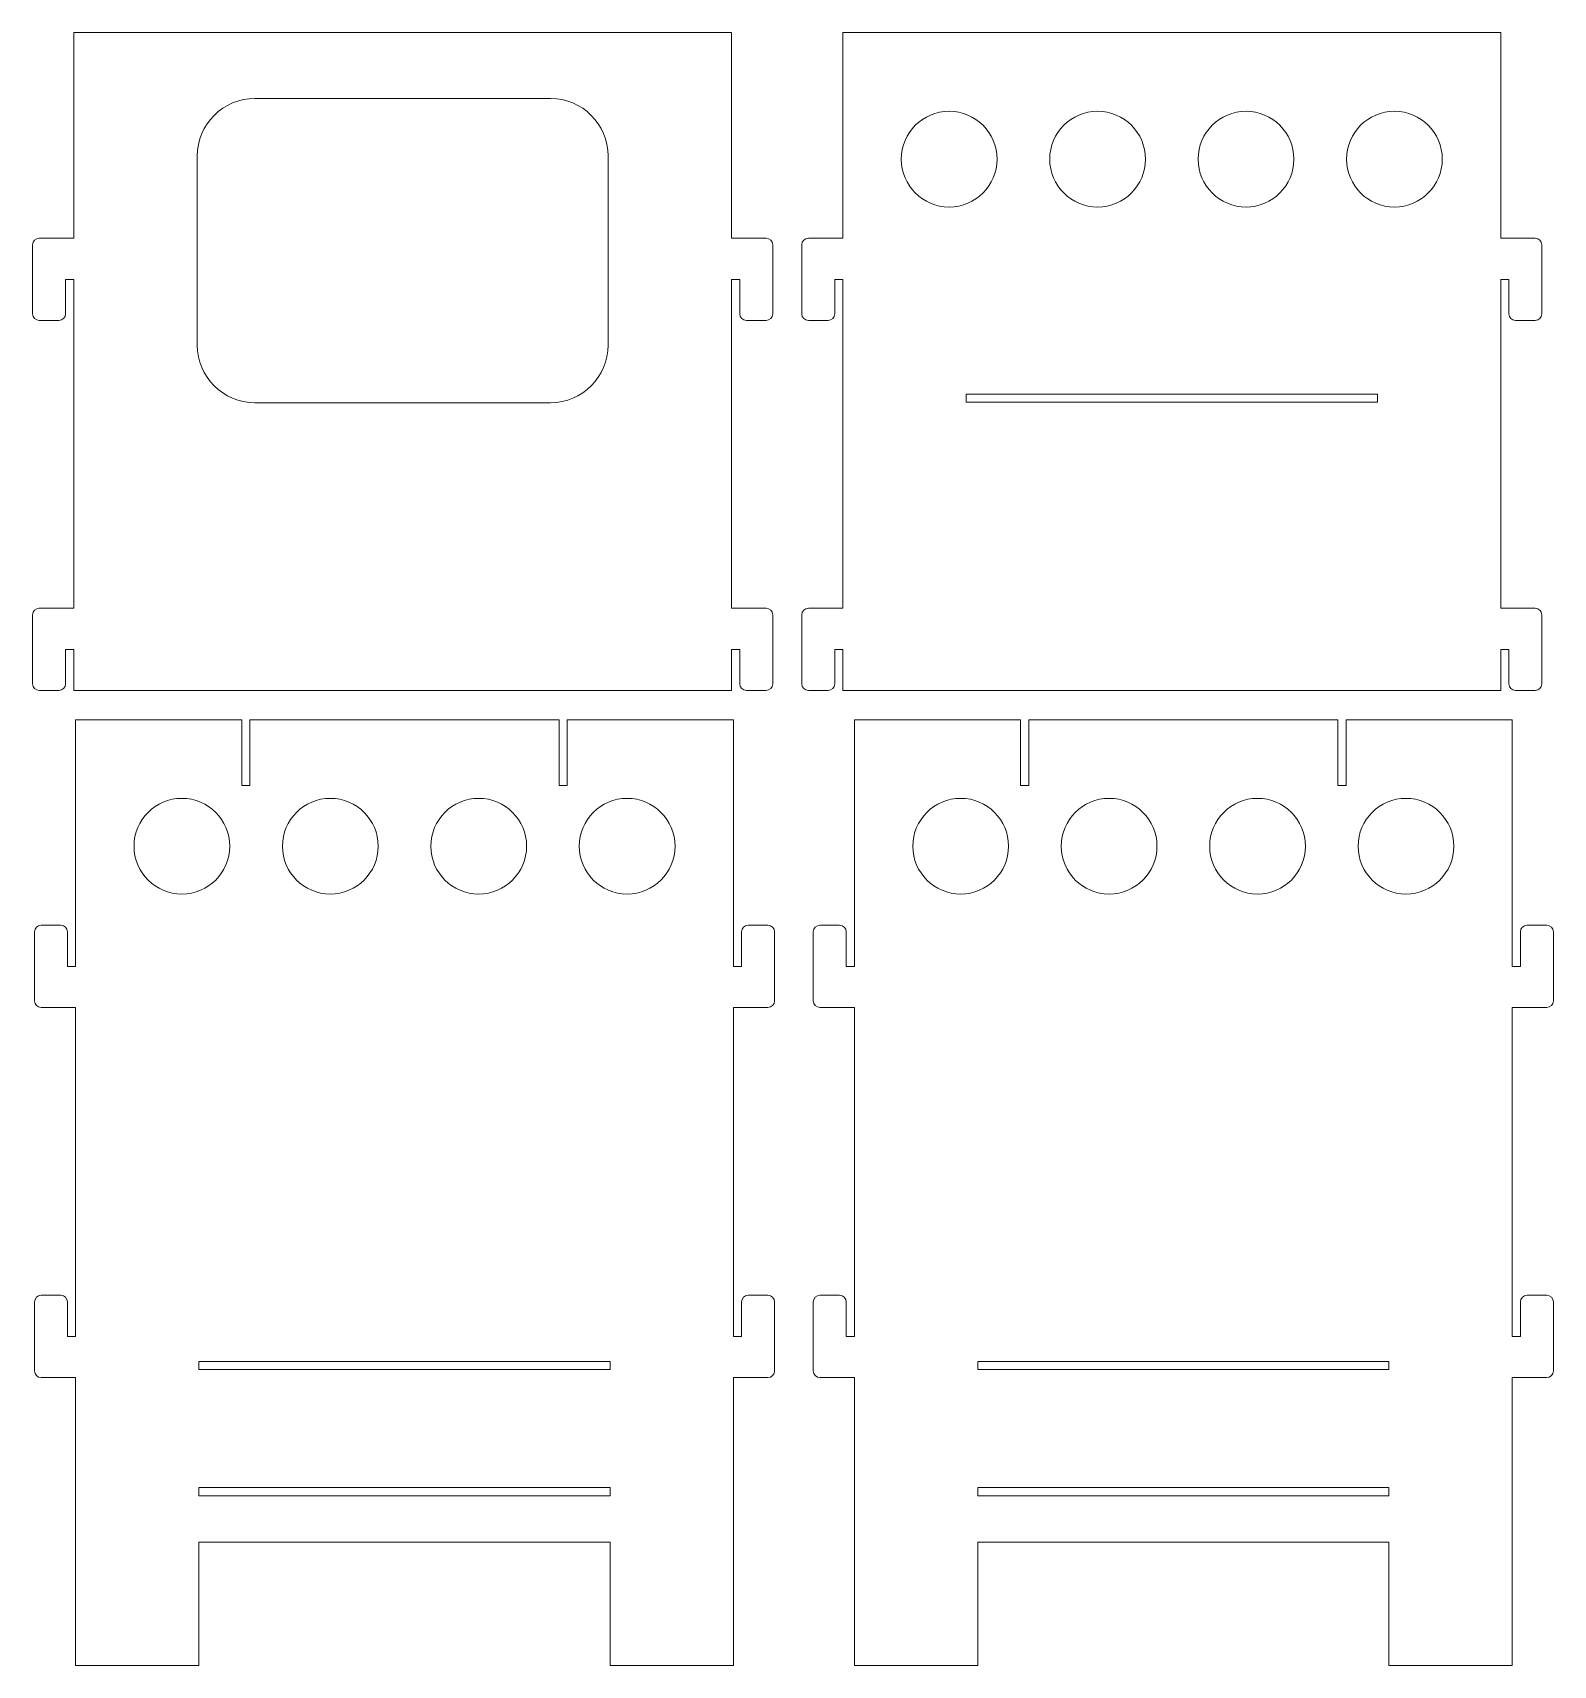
# Model space of a CAD drawing. Header units: millimetres. Extents: x -141 to 146, y -99 to 99.
# Drawn here: x -39.3 to 145.6, y -99.5 to 99.1 of the extents above; entities that cross this region are included whole.
import ezdxf

# ---------------------------------------------------------------- set-up
doc = ezdxf.new("R2010")
doc.units = ezdxf.units.MM
doc.header["$MEASUREMENT"] = 0
doc.layers.add('layer 1', color=7, linetype='Continuous')

msp = doc.modelspace()

# ---------------------------------------------------------------- linework, layer by layer
at = {"layer": 'layer 1', "color": 250, "lineweight": 9}
for points, knots in [([(-34.3466, 99.0966), (-34.3466, 99.0966), (-34.3466, 74.0966), (-34.3466, 74.0966), (-34.3466, 74.0966), (-34.3466, 74.0966), (-36.1466, 74.0966), (-36.1466, 74.0966), (-36.1466, 74.0966), (-36.1466, 74.0966), (-38.3466, 74.0966), (-38.3466, 74.0966), (-38.3466, 74.0966), (-38.3466, 74.0966), (-38.5466, 74.0966), (-38.5466, 74.0966), (-38.5466, 74.0966), (-38.9867, 74.0966), (-39.3466, 73.7366), (-39.3466, 73.2966), (-39.3466, 73.2966), (-39.3466, 73.2966), (-39.3466, 73.0966), (-39.3466, 73.0966), (-39.3466, 73.0966), (-39.3466, 73.0966), (-39.3466, 70.0966), (-39.3466, 70.0966), (-39.3466, 70.0966), (-39.3466, 70.0966), (-39.3466, 64.8966), (-39.3466, 64.8966), (-39.3466, 64.8966), (-39.3466, 64.4566), (-38.9867, 64.0966), (-38.5466, 64.0966), (-38.5466, 64.0966), (-38.5466, 64.0966), (-36.1466, 64.0966), (-36.1466, 64.0966), (-36.1466, 64.0966), (-35.7066, 64.0966), (-35.3466, 64.4566), (-35.3466, 64.8966), (-35.3466, 64.8966), (-35.3466, 64.8966), (-35.3466, 69.0966), (-35.3466, 69.0966), (-35.3466, 69.0966), (-35.3466, 69.0966), (-34.3466, 69.0966), (-34.3466, 69.0966), (-34.3466, 69.0966), (-34.3466, 69.0966), (-34.3466, 29.0966), (-34.3466, 29.0966), (-34.3466, 29.0966), (-34.3466, 29.0966), (-36.1466, 29.0966), (-36.1466, 29.0966), (-36.1466, 29.0966), (-36.1466, 29.0966), (-38.3466, 29.0966), (-38.3466, 29.0966), (-38.3466, 29.0966), (-38.3466, 29.0966), (-38.5466, 29.0966), (-38.5466, 29.0966), (-38.5466, 29.0966), (-38.9867, 29.0966), (-39.3466, 28.7366), (-39.3466, 28.2966), (-39.3466, 28.2966), (-39.3466, 28.2966), (-39.3466, 28.0966), (-39.3466, 28.0966), (-39.3466, 28.0966), (-39.3466, 28.0966), (-39.3466, 25.0966), (-39.3466, 25.0966), (-39.3466, 25.0966), (-39.3466, 25.0966), (-39.3466, 19.8966), (-39.3466, 19.8966), (-39.3466, 19.8966), (-39.3466, 19.4566), (-38.9867, 19.0966), (-38.5466, 19.0966), (-38.5466, 19.0966), (-38.5466, 19.0966), (-36.1466, 19.0966), (-36.1466, 19.0966), (-36.1466, 19.0966), (-35.7066, 19.0966), (-35.3466, 19.4566), (-35.3466, 19.8966), (-35.3466, 19.8966), (-35.3466, 19.8966), (-35.3466, 24.0966), (-35.3466, 24.0966), (-35.3466, 24.0966), (-35.3466, 24.0966), (-34.3466, 24.0966), (-34.3466, 24.0966), (-34.3466, 24.0966), (-34.3466, 24.0966), (-34.3466, 19.0966), (-34.3466, 19.0966), (-34.3466, 19.0966), (-34.3466, 19.0966), (45.6534, 19.0966), (45.6534, 19.0966), (45.6534, 19.0966), (45.6534, 19.0966), (45.6534, 24.0966), (45.6534, 24.0966), (45.6534, 24.0966), (45.6534, 24.0966), (46.6534, 24.0966), (46.6534, 24.0966), (46.6534, 24.0966), (46.6534, 24.0966), (46.6534, 19.8966), (46.6534, 19.8966), (46.6534, 19.8966), (46.6534, 19.4566), (47.0134, 19.0966), (47.4534, 19.0966), (47.4534, 19.0966), (47.4534, 19.0966), (49.8534, 19.0966), (49.8534, 19.0966), (49.8534, 19.0966), (50.2935, 19.0966), (50.6534, 19.4566), (50.6534, 19.8966), (50.6534, 19.8966), (50.6534, 19.8966), (50.6534, 25.0966), (50.6534, 25.0966), (50.6534, 25.0966), (50.6534, 25.0966), (50.6534, 28.0966), (50.6534, 28.0966), (50.6534, 28.0966), (50.6534, 28.0966), (50.6534, 28.2966), (50.6534, 28.2966), (50.6534, 28.2966), (50.6534, 28.7366), (50.2935, 29.0966), (49.8534, 29.0966), (49.8534, 29.0966), (49.8534, 29.0966), (49.6534, 29.0966), (49.6534, 29.0966), (49.6534, 29.0966), (49.6534, 29.0966), (47.4534, 29.0966), (47.4534, 29.0966), (47.4534, 29.0966), (47.4534, 29.0966), (45.6534, 29.0966), (45.6534, 29.0966), (45.6534, 29.0966), (45.6534, 29.0966), (45.6534, 69.0966), (45.6534, 69.0966), (45.6534, 69.0966), (45.6534, 69.0966), (46.6534, 69.0966), (46.6534, 69.0966), (46.6534, 69.0966), (46.6534, 69.0966), (46.6534, 64.8966), (46.6534, 64.8966), (46.6534, 64.8966), (46.6534, 64.4566), (47.0134, 64.0966), (47.4534, 64.0966), (47.4534, 64.0966), (47.4534, 64.0966), (49.8534, 64.0966), (49.8534, 64.0966), (49.8534, 64.0966), (50.2935, 64.0966), (50.6534, 64.4566), (50.6534, 64.8966), (50.6534, 64.8966), (50.6534, 64.8966), (50.6534, 70.0966), (50.6534, 70.0966), (50.6534, 70.0966), (50.6534, 70.0966), (50.6534, 73.0966), (50.6534, 73.0966), (50.6534, 73.0966), (50.6534, 73.0966), (50.6534, 73.2966), (50.6534, 73.2966), (50.6534, 73.2966), (50.6534, 73.7366), (50.2935, 74.0966), (49.8534, 74.0966), (49.8534, 74.0966), (49.8534, 74.0966), (49.6534, 74.0966), (49.6534, 74.0966), (49.6534, 74.0966), (49.6534, 74.0966), (47.4534, 74.0966), (47.4534, 74.0966), (47.4534, 74.0966), (47.4534, 74.0966), (45.6534, 74.0966), (45.6534, 74.0966), (45.6534, 74.0966), (45.6534, 74.0966), (45.6534, 99.0966), (45.6534, 99.0966), (45.6534, 99.0966), (45.6534, 99.0966), (-34.3466, 99.0966), (-34.3466, 99.0966)], [0, 0, 0, 0, 0.01754386, 0.01754386, 0.01754386, 0.01754386, 0.03508772, 0.03508772, 0.03508772, 0.03508772, 0.05263158, 0.05263158, 0.05263158, 0.05263158, 0.07017544, 0.07017544, 0.07017544, 0.07017544, 0.0877193, 0.0877193, 0.0877193, 0.0877193, 0.10526316, 0.10526316, 0.10526316, 0.10526316, 0.12280702, 0.12280702, 0.12280702, 0.12280702, 0.14035088, 0.14035088, 0.14035088, 0.14035088, 0.15789474, 0.15789474, 0.15789474, 0.15789474, 0.1754386, 0.1754386, 0.1754386, 0.1754386, 0.19298246, 0.19298246, 0.19298246, 0.19298246, 0.21052632, 0.21052632, 0.21052632, 0.21052632, 0.22807018, 0.22807018, 0.22807018, 0.22807018, 0.24561404, 0.24561404, 0.24561404, 0.24561404, 0.26315789, 0.26315789, 0.26315789, 0.26315789, 0.28070175, 0.28070175, 0.28070175, 0.28070175, 0.29824561, 0.29824561, 0.29824561, 0.29824561, 0.31578947, 0.31578947, 0.31578947, 0.31578947, 0.33333333, 0.33333333, 0.33333333, 0.33333333, 0.35087719, 0.35087719, 0.35087719, 0.35087719, 0.36842105, 0.36842105, 0.36842105, 0.36842105, 0.38596491, 0.38596491, 0.38596491, 0.38596491, 0.40350877, 0.40350877, 0.40350877, 0.40350877, 0.42105263, 0.42105263, 0.42105263, 0.42105263, 0.43859649, 0.43859649, 0.43859649, 0.43859649, 0.45614035, 0.45614035, 0.45614035, 0.45614035, 0.47368421, 0.47368421, 0.47368421, 0.47368421, 0.49122807, 0.49122807, 0.49122807, 0.49122807, 0.50877193, 0.50877193, 0.50877193, 0.50877193, 0.52631579, 0.52631579, 0.52631579, 0.52631579, 0.54385965, 0.54385965, 0.54385965, 0.54385965, 0.56140351, 0.56140351, 0.56140351, 0.56140351, 0.57894737, 0.57894737, 0.57894737, 0.57894737, 0.59649123, 0.59649123, 0.59649123, 0.59649123, 0.61403509, 0.61403509, 0.61403509, 0.61403509, 0.63157895, 0.63157895, 0.63157895, 0.63157895, 0.64912281, 0.64912281, 0.64912281, 0.64912281, 0.66666667, 0.66666667, 0.66666667, 0.66666667, 0.68421053, 0.68421053, 0.68421053, 0.68421053, 0.70175439, 0.70175439, 0.70175439, 0.70175439, 0.71929825, 0.71929825, 0.71929825, 0.71929825, 0.73684211, 0.73684211, 0.73684211, 0.73684211, 0.75438596, 0.75438596, 0.75438596, 0.75438596, 0.77192982, 0.77192982, 0.77192982, 0.77192982, 0.78947368, 0.78947368, 0.78947368, 0.78947368, 0.80701754, 0.80701754, 0.80701754, 0.80701754, 0.8245614, 0.8245614, 0.8245614, 0.8245614, 0.84210526, 0.84210526, 0.84210526, 0.84210526, 0.85964912, 0.85964912, 0.85964912, 0.85964912, 0.87719298, 0.87719298, 0.87719298, 0.87719298, 0.89473684, 0.89473684, 0.89473684, 0.89473684, 0.9122807, 0.9122807, 0.9122807, 0.9122807, 0.92982456, 0.92982456, 0.92982456, 0.92982456, 0.94736842, 0.94736842, 0.94736842, 0.94736842, 0.96491228, 0.96491228, 0.96491228, 0.96491228, 1, 1, 1, 1]), ([(139.1923, 24.0966), (139.1923, 24.0966), (140.1923, 24.0966), (140.1923, 24.0966), (140.1923, 24.0966), (140.1923, 24.0966), (140.1923, 19.8966), (140.1923, 19.8966), (140.1923, 19.8966), (140.1923, 19.4566), (140.5523, 19.0966), (140.9923, 19.0966), (140.9923, 19.0966), (140.9923, 19.0966), (143.3923, 19.0966), (143.3923, 19.0966), (143.3923, 19.0966), (143.8324, 19.0966), (144.1923, 19.4566), (144.1923, 19.8966), (144.1923, 19.8966), (144.1923, 19.8966), (144.1923, 25.0966), (144.1923, 25.0966), (144.1923, 25.0966), (144.1923, 25.0966), (144.1923, 28.0966), (144.1923, 28.0966), (144.1923, 28.0966), (144.1923, 28.0966), (144.1923, 28.2966), (144.1923, 28.2966), (144.1923, 28.2966), (144.1923, 28.7366), (143.8324, 29.0966), (143.3923, 29.0966), (143.3923, 29.0966), (143.3923, 29.0966), (143.1923, 29.0966), (143.1923, 29.0966), (143.1923, 29.0966), (143.1923, 29.0966), (140.9923, 29.0966), (140.9923, 29.0966), (140.9923, 29.0966), (140.9923, 29.0966), (139.1923, 29.0966), (139.1923, 29.0966), (139.1923, 29.0966), (139.1923, 29.0966), (139.1923, 69.0966), (139.1923, 69.0966), (139.1923, 69.0966), (139.1923, 69.0966), (140.1923, 69.0966), (140.1923, 69.0966), (140.1923, 69.0966), (140.1923, 69.0966), (140.1923, 64.8966), (140.1923, 64.8966), (140.1923, 64.8966), (140.1923, 64.4566), (140.5523, 64.0966), (140.9923, 64.0966), (140.9923, 64.0966), (140.9923, 64.0966), (143.3923, 64.0966), (143.3923, 64.0966), (143.3923, 64.0966), (143.8324, 64.0966), (144.1923, 64.4566), (144.1923, 64.8966), (144.1923, 64.8966), (144.1923, 64.8966), (144.1923, 70.0966), (144.1923, 70.0966), (144.1923, 70.0966), (144.1923, 70.0966), (144.1923, 73.0966), (144.1923, 73.0966), (144.1923, 73.0966), (144.1923, 73.0966), (144.1923, 73.2966), (144.1923, 73.2966), (144.1923, 73.2966), (144.1923, 73.7366), (143.8324, 74.0966), (143.3923, 74.0966), (143.3923, 74.0966), (143.3923, 74.0966), (143.1923, 74.0966), (143.1923, 74.0966), (143.1923, 74.0966), (143.1923, 74.0966), (140.9923, 74.0966), (140.9923, 74.0966), (140.9923, 74.0966), (140.9923, 74.0966), (139.1923, 74.0966), (139.1923, 74.0966), (139.1923, 74.0966), (139.1923, 74.0966), (139.1923, 99.0966), (139.1923, 99.0966), (139.1923, 99.0966), (139.1923, 99.0966), (59.1923, 99.0966), (59.1923, 99.0966), (59.1923, 99.0966), (59.1923, 99.0966), (59.1923, 74.0966), (59.1923, 74.0966), (59.1923, 74.0966), (59.1923, 74.0966), (57.3923, 74.0966), (57.3923, 74.0966), (57.3923, 74.0966), (57.3923, 74.0966), (55.1923, 74.0966), (55.1923, 74.0966), (55.1923, 74.0966), (55.1923, 74.0966), (54.9923, 74.0966), (54.9923, 74.0966), (54.9923, 74.0966), (54.5522, 74.0966), (54.1923, 73.7366), (54.1923, 73.2966), (54.1923, 73.2966), (54.1923, 73.2966), (54.1923, 73.0966), (54.1923, 73.0966), (54.1923, 73.0966), (54.1923, 73.0966), (54.1923, 70.0966), (54.1923, 70.0966), (54.1923, 70.0966), (54.1923, 70.0966), (54.1923, 64.8966), (54.1923, 64.8966), (54.1923, 64.8966), (54.1923, 64.4566), (54.5522, 64.0966), (54.9923, 64.0966), (54.9923, 64.0966), (54.9923, 64.0966), (57.3923, 64.0966), (57.3923, 64.0966), (57.3923, 64.0966), (57.8323, 64.0966), (58.1923, 64.4566), (58.1923, 64.8966), (58.1923, 64.8966), (58.1923, 64.8966), (58.1923, 69.0966), (58.1923, 69.0966), (58.1923, 69.0966), (58.1923, 69.0966), (59.1923, 69.0966), (59.1923, 69.0966), (59.1923, 69.0966), (59.1923, 69.0966), (59.1923, 29.0966), (59.1923, 29.0966), (59.1923, 29.0966), (59.1923, 29.0966), (57.3923, 29.0966), (57.3923, 29.0966), (57.3923, 29.0966), (57.3923, 29.0966), (55.1923, 29.0966), (55.1923, 29.0966), (55.1923, 29.0966), (55.1923, 29.0966), (54.9923, 29.0966), (54.9923, 29.0966), (54.9923, 29.0966), (54.5522, 29.0966), (54.1923, 28.7366), (54.1923, 28.2966), (54.1923, 28.2966), (54.1923, 28.2966), (54.1923, 28.0966), (54.1923, 28.0966), (54.1923, 28.0966), (54.1923, 28.0966), (54.1923, 25.0966), (54.1923, 25.0966), (54.1923, 25.0966), (54.1923, 25.0966), (54.1923, 19.8966), (54.1923, 19.8966), (54.1923, 19.8966), (54.1923, 19.4566), (54.5522, 19.0966), (54.9923, 19.0966), (54.9923, 19.0966), (54.9923, 19.0966), (57.3923, 19.0966), (57.3923, 19.0966), (57.3923, 19.0966), (57.8323, 19.0966), (58.1923, 19.4566), (58.1923, 19.8966), (58.1923, 19.8966), (58.1923, 19.8966), (58.1923, 24.0966), (58.1923, 24.0966), (58.1923, 24.0966), (58.1923, 24.0966), (59.1923, 24.0966), (59.1923, 24.0966), (59.1923, 24.0966), (59.1923, 24.0966), (59.1923, 19.0966), (59.1923, 19.0966), (59.1923, 19.0966), (59.1923, 19.0966), (139.1923, 19.0966), (139.1923, 19.0966), (139.1923, 19.0966), (139.1923, 19.0966), (139.1923, 24.0966), (139.1923, 24.0966)], [0, 0, 0, 0, 0.01754386, 0.01754386, 0.01754386, 0.01754386, 0.03508772, 0.03508772, 0.03508772, 0.03508772, 0.05263158, 0.05263158, 0.05263158, 0.05263158, 0.07017544, 0.07017544, 0.07017544, 0.07017544, 0.0877193, 0.0877193, 0.0877193, 0.0877193, 0.10526316, 0.10526316, 0.10526316, 0.10526316, 0.12280702, 0.12280702, 0.12280702, 0.12280702, 0.14035088, 0.14035088, 0.14035088, 0.14035088, 0.15789474, 0.15789474, 0.15789474, 0.15789474, 0.1754386, 0.1754386, 0.1754386, 0.1754386, 0.19298246, 0.19298246, 0.19298246, 0.19298246, 0.21052632, 0.21052632, 0.21052632, 0.21052632, 0.22807018, 0.22807018, 0.22807018, 0.22807018, 0.24561404, 0.24561404, 0.24561404, 0.24561404, 0.26315789, 0.26315789, 0.26315789, 0.26315789, 0.28070175, 0.28070175, 0.28070175, 0.28070175, 0.29824561, 0.29824561, 0.29824561, 0.29824561, 0.31578947, 0.31578947, 0.31578947, 0.31578947, 0.33333333, 0.33333333, 0.33333333, 0.33333333, 0.35087719, 0.35087719, 0.35087719, 0.35087719, 0.36842105, 0.36842105, 0.36842105, 0.36842105, 0.38596491, 0.38596491, 0.38596491, 0.38596491, 0.40350877, 0.40350877, 0.40350877, 0.40350877, 0.42105263, 0.42105263, 0.42105263, 0.42105263, 0.43859649, 0.43859649, 0.43859649, 0.43859649, 0.45614035, 0.45614035, 0.45614035, 0.45614035, 0.47368421, 0.47368421, 0.47368421, 0.47368421, 0.49122807, 0.49122807, 0.49122807, 0.49122807, 0.50877193, 0.50877193, 0.50877193, 0.50877193, 0.52631579, 0.52631579, 0.52631579, 0.52631579, 0.54385965, 0.54385965, 0.54385965, 0.54385965, 0.56140351, 0.56140351, 0.56140351, 0.56140351, 0.57894737, 0.57894737, 0.57894737, 0.57894737, 0.59649123, 0.59649123, 0.59649123, 0.59649123, 0.61403509, 0.61403509, 0.61403509, 0.61403509, 0.63157895, 0.63157895, 0.63157895, 0.63157895, 0.64912281, 0.64912281, 0.64912281, 0.64912281, 0.66666667, 0.66666667, 0.66666667, 0.66666667, 0.68421053, 0.68421053, 0.68421053, 0.68421053, 0.70175439, 0.70175439, 0.70175439, 0.70175439, 0.71929825, 0.71929825, 0.71929825, 0.71929825, 0.73684211, 0.73684211, 0.73684211, 0.73684211, 0.75438596, 0.75438596, 0.75438596, 0.75438596, 0.77192982, 0.77192982, 0.77192982, 0.77192982, 0.78947368, 0.78947368, 0.78947368, 0.78947368, 0.80701754, 0.80701754, 0.80701754, 0.80701754, 0.8245614, 0.8245614, 0.8245614, 0.8245614, 0.84210526, 0.84210526, 0.84210526, 0.84210526, 0.85964912, 0.85964912, 0.85964912, 0.85964912, 0.87719298, 0.87719298, 0.87719298, 0.87719298, 0.89473684, 0.89473684, 0.89473684, 0.89473684, 0.9122807, 0.9122807, 0.9122807, 0.9122807, 0.92982456, 0.92982456, 0.92982456, 0.92982456, 0.94736842, 0.94736842, 0.94736842, 0.94736842, 0.96491228, 0.96491228, 0.96491228, 0.96491228, 1, 1, 1, 1]), ([(-12.3201, 91.0966), (-12.3201, 91.0966), (23.6445, 91.0966), (23.6445, 91.0966), (23.6445, 91.0966), (27.4945, 91.0966), (30.6445, 87.9466), (30.6445, 84.0966), (30.6445, 84.0966), (30.6445, 84.0966), (30.6445, 61.0966), (30.6445, 61.0966), (30.6445, 61.0966), (30.6445, 57.2466), (27.4945, 54.0966), (23.6445, 54.0966), (23.6445, 54.0966), (23.6445, 54.0966), (-12.3201, 54.0966), (-12.3201, 54.0966), (-12.3201, 54.0966), (-16.1701, 54.0966), (-19.3201, 57.2466), (-19.3201, 61.0966), (-19.3201, 61.0966), (-19.3201, 61.0966), (-19.3201, 84.0966), (-19.3201, 84.0966), (-19.3201, 84.0966), (-19.3201, 87.9466), (-16.1701, 91.0966), (-12.3201, 91.0966)], [0, 0, 0, 0, 0.11111111, 0.11111111, 0.11111111, 0.11111111, 0.22222222, 0.22222222, 0.22222222, 0.22222222, 0.33333333, 0.33333333, 0.33333333, 0.33333333, 0.44444444, 0.44444444, 0.44444444, 0.44444444, 0.55555556, 0.55555556, 0.55555556, 0.55555556, 0.66666667, 0.66666667, 0.66666667, 0.66666667, 0.77777778, 0.77777778, 0.77777778, 0.77777778, 1, 1, 1, 1]), ([(72.1166, 89.5343), (75.3313, 89.5343), (77.9374, 86.9282), (77.9374, 83.7135), (77.9374, 83.7135), (77.9374, 80.4988), (75.3313, 77.8927), (72.1166, 77.8927), (72.1166, 77.8927), (68.9019, 77.8927), (66.2958, 80.4988), (66.2958, 83.7135), (66.2958, 83.7135), (66.2958, 86.9282), (68.9019, 89.5343), (72.1166, 89.5343)], [0, 0, 0, 0, 0.2, 0.2, 0.2, 0.2, 0.4, 0.4, 0.4, 0.4, 0.6, 0.6, 0.6, 0.6, 1, 1, 1, 1]), ([(90.1671, 89.5343), (93.3818, 89.5343), (95.9879, 86.9282), (95.9879, 83.7135), (95.9879, 83.7135), (95.9879, 80.4988), (93.3818, 77.8927), (90.1671, 77.8927), (90.1671, 77.8927), (86.9524, 77.8927), (84.3463, 80.4988), (84.3463, 83.7135), (84.3463, 83.7135), (84.3463, 86.9282), (86.9524, 89.5343), (90.1671, 89.5343)], [0, 0, 0, 0, 0.2, 0.2, 0.2, 0.2, 0.4, 0.4, 0.4, 0.4, 0.6, 0.6, 0.6, 0.6, 1, 1, 1, 1]), ([(108.2175, 89.5343), (111.4322, 89.5343), (114.0383, 86.9282), (114.0383, 83.7135), (114.0383, 83.7135), (114.0383, 80.4988), (111.4322, 77.8927), (108.2175, 77.8927), (108.2175, 77.8927), (105.0028, 77.8927), (102.3967, 80.4988), (102.3967, 83.7135), (102.3967, 83.7135), (102.3967, 86.9282), (105.0028, 89.5343), (108.2175, 89.5343)], [0, 0, 0, 0, 0.2, 0.2, 0.2, 0.2, 0.4, 0.4, 0.4, 0.4, 0.6, 0.6, 0.6, 0.6, 1, 1, 1, 1]), ([(126.268, 89.5343), (129.4827, 89.5343), (132.0888, 86.9282), (132.0888, 83.7135), (132.0888, 83.7135), (132.0888, 80.4988), (129.4827, 77.8927), (126.268, 77.8927), (126.268, 77.8927), (123.0533, 77.8927), (120.4472, 80.4988), (120.4472, 83.7135), (120.4472, 83.7135), (120.4472, 86.9282), (123.0533, 89.5343), (126.268, 89.5343)], [0, 0, 0, 0, 0.2, 0.2, 0.2, 0.2, 0.4, 0.4, 0.4, 0.4, 0.6, 0.6, 0.6, 0.6, 1, 1, 1, 1]), ([(74.1923, 54.1507), (74.1923, 54.1507), (124.1923, 54.1507), (124.1923, 54.1507), (124.1923, 54.1507), (124.1923, 54.1507), (124.1923, 55.1507), (124.1923, 55.1507), (124.1923, 55.1507), (124.1923, 55.1507), (74.1923, 55.1507), (74.1923, 55.1507), (74.1923, 55.1507), (74.1923, 55.1507), (74.1923, 54.1507), (74.1923, 54.1507)], [0, 0, 0, 0, 0.2, 0.2, 0.2, 0.2, 0.4, 0.4, 0.4, 0.4, 0.6, 0.6, 0.6, 0.6, 1, 1, 1, 1]), ([(-34.1231, -14.4574), (-34.1231, -14.4574), (-35.1231, -14.4574), (-35.1231, -14.4574), (-35.1231, -14.4574), (-35.1231, -14.4574), (-35.1231, -10.2574), (-35.1231, -10.2574), (-35.1231, -10.2574), (-35.1231, -9.8174), (-35.4831, -9.4574), (-35.9231, -9.4574), (-35.9231, -9.4574), (-35.9231, -9.4574), (-38.3231, -9.4574), (-38.3231, -9.4574), (-38.3231, -9.4574), (-38.7632, -9.4574), (-39.1231, -9.8174), (-39.1231, -10.2574), (-39.1231, -10.2574), (-39.1231, -10.2574), (-39.1231, -15.4574), (-39.1231, -15.4574), (-39.1231, -15.4574), (-39.1231, -15.4574), (-39.1231, -18.4574), (-39.1231, -18.4574), (-39.1231, -18.4574), (-39.1231, -18.4574), (-39.1231, -18.6574), (-39.1231, -18.6574), (-39.1231, -18.6574), (-39.1231, -19.0974), (-38.7632, -19.4574), (-38.3231, -19.4574), (-38.3231, -19.4574), (-38.3231, -19.4574), (-38.1231, -19.4574), (-38.1231, -19.4574), (-38.1231, -19.4574), (-38.1231, -19.4574), (-35.9231, -19.4574), (-35.9231, -19.4574), (-35.9231, -19.4574), (-35.9231, -19.4574), (-34.1231, -19.4574), (-34.1231, -19.4574), (-34.1231, -19.4574), (-34.1231, -19.4574), (-34.1231, -59.4574), (-34.1231, -59.4574), (-34.1231, -59.4574), (-34.1231, -59.4574), (-35.1231, -59.4574), (-35.1231, -59.4574), (-35.1231, -59.4574), (-35.1231, -59.4574), (-35.1231, -55.2574), (-35.1231, -55.2574), (-35.1231, -55.2574), (-35.1231, -54.8174), (-35.4831, -54.4574), (-35.9231, -54.4574), (-35.9231, -54.4574), (-35.9231, -54.4574), (-38.3231, -54.4574), (-38.3231, -54.4574), (-38.3231, -54.4574), (-38.7632, -54.4574), (-39.1231, -54.8174), (-39.1231, -55.2574), (-39.1231, -55.2574), (-39.1231, -55.2574), (-39.1231, -60.4574), (-39.1231, -60.4574), (-39.1231, -60.4574), (-39.1231, -60.4574), (-39.1231, -63.4574), (-39.1231, -63.4574), (-39.1231, -63.4574), (-39.1231, -63.4574), (-39.1231, -63.6574), (-39.1231, -63.6574), (-39.1231, -63.6574), (-39.1231, -64.0974), (-38.7632, -64.4574), (-38.3231, -64.4574), (-38.3231, -64.4574), (-38.3231, -64.4574), (-38.1231, -64.4574), (-38.1231, -64.4574), (-38.1231, -64.4574), (-38.1231, -64.4574), (-35.9231, -64.4574), (-35.9231, -64.4574), (-35.9231, -64.4574), (-35.9231, -64.4574), (-34.1231, -64.4574), (-34.1231, -64.4574), (-34.1231, -64.4574), (-34.1231, -64.4574), (-34.1231, -99.4574), (-34.1231, -99.4574), (-34.1231, -99.4574), (-34.1231, -99.4574), (-19.1231, -99.4574), (-19.1231, -99.4574), (-19.1231, -99.4574), (-19.1231, -99.4574), (-19.1231, -84.4574), (-19.1231, -84.4574), (-19.1231, -84.4574), (-19.1231, -84.4574), (30.8769, -84.4574), (30.8769, -84.4574), (30.8769, -84.4574), (30.8769, -84.4574), (30.8769, -99.4574), (30.8769, -99.4574), (30.8769, -99.4574), (30.8769, -99.4574), (45.8769, -99.4574), (45.8769, -99.4574), (45.8769, -99.4574), (45.8769, -99.4574), (45.8769, -64.4574), (45.8769, -64.4574), (45.8769, -64.4574), (45.8769, -64.4574), (47.6769, -64.4574), (47.6769, -64.4574), (47.6769, -64.4574), (47.6769, -64.4574), (49.8769, -64.4574), (49.8769, -64.4574), (49.8769, -64.4574), (49.8769, -64.4574), (50.0769, -64.4574), (50.0769, -64.4574), (50.0769, -64.4574), (50.517, -64.4574), (50.8769, -64.0974), (50.8769, -63.6574), (50.8769, -63.6574), (50.8769, -63.6574), (50.8769, -63.4574), (50.8769, -63.4574), (50.8769, -63.4574), (50.8769, -63.4574), (50.8769, -60.4574), (50.8769, -60.4574), (50.8769, -60.4574), (50.8769, -60.4574), (50.8769, -55.2574), (50.8769, -55.2574), (50.8769, -55.2574), (50.8769, -54.8174), (50.517, -54.4574), (50.0769, -54.4574), (50.0769, -54.4574), (50.0769, -54.4574), (47.6769, -54.4574), (47.6769, -54.4574), (47.6769, -54.4574), (47.2369, -54.4574), (46.8769, -54.8174), (46.8769, -55.2574), (46.8769, -55.2574), (46.8769, -55.2574), (46.8769, -59.4574), (46.8769, -59.4574), (46.8769, -59.4574), (46.8769, -59.4574), (45.8769, -59.4574), (45.8769, -59.4574), (45.8769, -59.4574), (45.8769, -59.4574), (45.8769, -19.4574), (45.8769, -19.4574), (45.8769, -19.4574), (45.8769, -19.4574), (47.6769, -19.4574), (47.6769, -19.4574), (47.6769, -19.4574), (47.6769, -19.4574), (49.8769, -19.4574), (49.8769, -19.4574), (49.8769, -19.4574), (49.8769, -19.4574), (50.0769, -19.4574), (50.0769, -19.4574), (50.0769, -19.4574), (50.517, -19.4574), (50.8769, -19.0974), (50.8769, -18.6574), (50.8769, -18.6574), (50.8769, -18.6574), (50.8769, -18.4574), (50.8769, -18.4574), (50.8769, -18.4574), (50.8769, -18.4574), (50.8769, -15.4574), (50.8769, -15.4574), (50.8769, -15.4574), (50.8769, -15.4574), (50.8769, -10.2574), (50.8769, -10.2574), (50.8769, -10.2574), (50.8769, -9.8174), (50.517, -9.4574), (50.0769, -9.4574), (50.0769, -9.4574), (50.0769, -9.4574), (47.6769, -9.4574), (47.6769, -9.4574), (47.6769, -9.4574), (47.2369, -9.4574), (46.8769, -9.8174), (46.8769, -10.2574), (46.8769, -10.2574), (46.8769, -10.2574), (46.8769, -14.4574), (46.8769, -14.4574), (46.8769, -14.4574), (46.8769, -14.4574), (45.8769, -14.4574), (45.8769, -14.4574), (45.8769, -14.4574), (45.8769, -14.4574), (45.8769, 15.5426), (45.8769, 15.5426), (45.8769, 15.5426), (45.8769, 15.5426), (25.6713, 15.5426), (25.6713, 15.5426), (25.6713, 15.5426), (25.6713, 15.5426), (25.6713, 7.5426), (25.6713, 7.5426), (25.6713, 7.5426), (25.6713, 7.5426), (24.6713, 7.5426), (24.6713, 7.5426), (24.6713, 7.5426), (24.6713, 7.5426), (24.6713, 15.5426), (24.6713, 15.5426), (24.6713, 15.5426), (24.6713, 15.5426), (-12.9176, 15.5426), (-12.9176, 15.5426), (-12.9176, 15.5426), (-12.9176, 15.5426), (-12.9176, 7.5426), (-12.9176, 7.5426), (-12.9176, 7.5426), (-12.9176, 7.5426), (-13.9176, 7.5426), (-13.9176, 7.5426), (-13.9176, 7.5426), (-13.9176, 7.5426), (-13.9176, 15.5426), (-13.9176, 15.5426), (-13.9176, 15.5426), (-13.9176, 15.5426), (-34.1231, 15.5426), (-34.1231, 15.5426), (-34.1231, 15.5426), (-34.1231, 15.5426), (-34.1231, -14.4574), (-34.1231, -14.4574)], [0, 0, 0, 0, 0.01449275, 0.01449275, 0.01449275, 0.01449275, 0.02898551, 0.02898551, 0.02898551, 0.02898551, 0.04347826, 0.04347826, 0.04347826, 0.04347826, 0.05797101, 0.05797101, 0.05797101, 0.05797101, 0.07246377, 0.07246377, 0.07246377, 0.07246377, 0.08695652, 0.08695652, 0.08695652, 0.08695652, 0.10144928, 0.10144928, 0.10144928, 0.10144928, 0.11594203, 0.11594203, 0.11594203, 0.11594203, 0.13043478, 0.13043478, 0.13043478, 0.13043478, 0.14492754, 0.14492754, 0.14492754, 0.14492754, 0.15942029, 0.15942029, 0.15942029, 0.15942029, 0.17391304, 0.17391304, 0.17391304, 0.17391304, 0.1884058, 0.1884058, 0.1884058, 0.1884058, 0.20289855, 0.20289855, 0.20289855, 0.20289855, 0.2173913, 0.2173913, 0.2173913, 0.2173913, 0.23188406, 0.23188406, 0.23188406, 0.23188406, 0.24637681, 0.24637681, 0.24637681, 0.24637681, 0.26086957, 0.26086957, 0.26086957, 0.26086957, 0.27536232, 0.27536232, 0.27536232, 0.27536232, 0.28985507, 0.28985507, 0.28985507, 0.28985507, 0.30434783, 0.30434783, 0.30434783, 0.30434783, 0.31884058, 0.31884058, 0.31884058, 0.31884058, 0.33333333, 0.33333333, 0.33333333, 0.33333333, 0.34782609, 0.34782609, 0.34782609, 0.34782609, 0.36231884, 0.36231884, 0.36231884, 0.36231884, 0.37681159, 0.37681159, 0.37681159, 0.37681159, 0.39130435, 0.39130435, 0.39130435, 0.39130435, 0.4057971, 0.4057971, 0.4057971, 0.4057971, 0.42028986, 0.42028986, 0.42028986, 0.42028986, 0.43478261, 0.43478261, 0.43478261, 0.43478261, 0.44927536, 0.44927536, 0.44927536, 0.44927536, 0.46376812, 0.46376812, 0.46376812, 0.46376812, 0.47826087, 0.47826087, 0.47826087, 0.47826087, 0.49275362, 0.49275362, 0.49275362, 0.49275362, 0.50724638, 0.50724638, 0.50724638, 0.50724638, 0.52173913, 0.52173913, 0.52173913, 0.52173913, 0.53623188, 0.53623188, 0.53623188, 0.53623188, 0.55072464, 0.55072464, 0.55072464, 0.55072464, 0.56521739, 0.56521739, 0.56521739, 0.56521739, 0.57971014, 0.57971014, 0.57971014, 0.57971014, 0.5942029, 0.5942029, 0.5942029, 0.5942029, 0.60869565, 0.60869565, 0.60869565, 0.60869565, 0.62318841, 0.62318841, 0.62318841, 0.62318841, 0.63768116, 0.63768116, 0.63768116, 0.63768116, 0.65217391, 0.65217391, 0.65217391, 0.65217391, 0.66666667, 0.66666667, 0.66666667, 0.66666667, 0.68115942, 0.68115942, 0.68115942, 0.68115942, 0.69565217, 0.69565217, 0.69565217, 0.69565217, 0.71014493, 0.71014493, 0.71014493, 0.71014493, 0.72463768, 0.72463768, 0.72463768, 0.72463768, 0.73913043, 0.73913043, 0.73913043, 0.73913043, 0.75362319, 0.75362319, 0.75362319, 0.75362319, 0.76811594, 0.76811594, 0.76811594, 0.76811594, 0.7826087, 0.7826087, 0.7826087, 0.7826087, 0.79710145, 0.79710145, 0.79710145, 0.79710145, 0.8115942, 0.8115942, 0.8115942, 0.8115942, 0.82608696, 0.82608696, 0.82608696, 0.82608696, 0.84057971, 0.84057971, 0.84057971, 0.84057971, 0.85507246, 0.85507246, 0.85507246, 0.85507246, 0.86956522, 0.86956522, 0.86956522, 0.86956522, 0.88405797, 0.88405797, 0.88405797, 0.88405797, 0.89855072, 0.89855072, 0.89855072, 0.89855072, 0.91304348, 0.91304348, 0.91304348, 0.91304348, 0.92753623, 0.92753623, 0.92753623, 0.92753623, 0.94202899, 0.94202899, 0.94202899, 0.94202899, 0.95652174, 0.95652174, 0.95652174, 0.95652174, 0.97101449, 0.97101449, 0.97101449, 0.97101449, 1, 1, 1, 1]), ([(60.5934, -14.4574), (60.5934, -14.4574), (59.5934, -14.4574), (59.5934, -14.4574), (59.5934, -14.4574), (59.5934, -14.4574), (59.5934, -10.2574), (59.5934, -10.2574), (59.5934, -10.2574), (59.5934, -9.8174), (59.2334, -9.4574), (58.7934, -9.4574), (58.7934, -9.4574), (58.7934, -9.4574), (56.3934, -9.4574), (56.3934, -9.4574), (56.3934, -9.4574), (55.9533, -9.4574), (55.5934, -9.8174), (55.5934, -10.2574), (55.5934, -10.2574), (55.5934, -10.2574), (55.5934, -15.4574), (55.5934, -15.4574), (55.5934, -15.4574), (55.5934, -15.4574), (55.5934, -18.4574), (55.5934, -18.4574), (55.5934, -18.4574), (55.5934, -18.4574), (55.5934, -18.6574), (55.5934, -18.6574), (55.5934, -18.6574), (55.5934, -19.0974), (55.9533, -19.4574), (56.3934, -19.4574), (56.3934, -19.4574), (56.3934, -19.4574), (56.5934, -19.4574), (56.5934, -19.4574), (56.5934, -19.4574), (56.5934, -19.4574), (58.7934, -19.4574), (58.7934, -19.4574), (58.7934, -19.4574), (58.7934, -19.4574), (60.5934, -19.4574), (60.5934, -19.4574), (60.5934, -19.4574), (60.5934, -19.4574), (60.5934, -59.4574), (60.5934, -59.4574), (60.5934, -59.4574), (60.5934, -59.4574), (59.5934, -59.4574), (59.5934, -59.4574), (59.5934, -59.4574), (59.5934, -59.4574), (59.5934, -55.2574), (59.5934, -55.2574), (59.5934, -55.2574), (59.5934, -54.8174), (59.2334, -54.4574), (58.7934, -54.4574), (58.7934, -54.4574), (58.7934, -54.4574), (56.3934, -54.4574), (56.3934, -54.4574), (56.3934, -54.4574), (55.9533, -54.4574), (55.5934, -54.8174), (55.5934, -55.2574), (55.5934, -55.2574), (55.5934, -55.2574), (55.5934, -60.4574), (55.5934, -60.4574), (55.5934, -60.4574), (55.5934, -60.4574), (55.5934, -63.4574), (55.5934, -63.4574), (55.5934, -63.4574), (55.5934, -63.4574), (55.5934, -63.6574), (55.5934, -63.6574), (55.5934, -63.6574), (55.5934, -64.0974), (55.9533, -64.4574), (56.3934, -64.4574), (56.3934, -64.4574), (56.3934, -64.4574), (56.5934, -64.4574), (56.5934, -64.4574), (56.5934, -64.4574), (56.5934, -64.4574), (58.7934, -64.4574), (58.7934, -64.4574), (58.7934, -64.4574), (58.7934, -64.4574), (60.5934, -64.4574), (60.5934, -64.4574), (60.5934, -64.4574), (60.5934, -64.4574), (60.5934, -99.4574), (60.5934, -99.4574), (60.5934, -99.4574), (60.5934, -99.4574), (75.5934, -99.4574), (75.5934, -99.4574), (75.5934, -99.4574), (75.5934, -99.4574), (75.5934, -84.4574), (75.5934, -84.4574), (75.5934, -84.4574), (75.5934, -84.4574), (125.5934, -84.4574), (125.5934, -84.4574), (125.5934, -84.4574), (125.5934, -84.4574), (125.5934, -99.4574), (125.5934, -99.4574), (125.5934, -99.4574), (125.5934, -99.4574), (140.5934, -99.4574), (140.5934, -99.4574), (140.5934, -99.4574), (140.5934, -99.4574), (140.5934, -64.4574), (140.5934, -64.4574), (140.5934, -64.4574), (140.5934, -64.4574), (142.3934, -64.4574), (142.3934, -64.4574), (142.3934, -64.4574), (142.3934, -64.4574), (144.5934, -64.4574), (144.5934, -64.4574), (144.5934, -64.4574), (144.5934, -64.4574), (144.7934, -64.4574), (144.7934, -64.4574), (144.7934, -64.4574), (145.2335, -64.4574), (145.5934, -64.0974), (145.5934, -63.6574), (145.5934, -63.6574), (145.5934, -63.6574), (145.5934, -63.4574), (145.5934, -63.4574), (145.5934, -63.4574), (145.5934, -63.4574), (145.5934, -60.4574), (145.5934, -60.4574), (145.5934, -60.4574), (145.5934, -60.4574), (145.5934, -55.2574), (145.5934, -55.2574), (145.5934, -55.2574), (145.5934, -54.8174), (145.2335, -54.4574), (144.7934, -54.4574), (144.7934, -54.4574), (144.7934, -54.4574), (142.3934, -54.4574), (142.3934, -54.4574), (142.3934, -54.4574), (141.9534, -54.4574), (141.5934, -54.8174), (141.5934, -55.2574), (141.5934, -55.2574), (141.5934, -55.2574), (141.5934, -59.4574), (141.5934, -59.4574), (141.5934, -59.4574), (141.5934, -59.4574), (140.5934, -59.4574), (140.5934, -59.4574), (140.5934, -59.4574), (140.5934, -59.4574), (140.5934, -19.4574), (140.5934, -19.4574), (140.5934, -19.4574), (140.5934, -19.4574), (142.3934, -19.4574), (142.3934, -19.4574), (142.3934, -19.4574), (142.3934, -19.4574), (144.5934, -19.4574), (144.5934, -19.4574), (144.5934, -19.4574), (144.5934, -19.4574), (144.7934, -19.4574), (144.7934, -19.4574), (144.7934, -19.4574), (145.2335, -19.4574), (145.5934, -19.0974), (145.5934, -18.6574), (145.5934, -18.6574), (145.5934, -18.6574), (145.5934, -18.4574), (145.5934, -18.4574), (145.5934, -18.4574), (145.5934, -18.4574), (145.5934, -15.4574), (145.5934, -15.4574), (145.5934, -15.4574), (145.5934, -15.4574), (145.5934, -10.2574), (145.5934, -10.2574), (145.5934, -10.2574), (145.5934, -9.8174), (145.2335, -9.4574), (144.7934, -9.4574), (144.7934, -9.4574), (144.7934, -9.4574), (142.3934, -9.4574), (142.3934, -9.4574), (142.3934, -9.4574), (141.9534, -9.4574), (141.5934, -9.8174), (141.5934, -10.2574), (141.5934, -10.2574), (141.5934, -10.2574), (141.5934, -14.4574), (141.5934, -14.4574), (141.5934, -14.4574), (141.5934, -14.4574), (140.5934, -14.4574), (140.5934, -14.4574), (140.5934, -14.4574), (140.5934, -14.4574), (140.5934, 15.5426), (140.5934, 15.5426), (140.5934, 15.5426), (140.5934, 15.5426), (120.3878, 15.5426), (120.3878, 15.5426), (120.3878, 15.5426), (120.3878, 15.5426), (120.3878, 7.5426), (120.3878, 7.5426), (120.3878, 7.5426), (120.3878, 7.5426), (119.3878, 7.5426), (119.3878, 7.5426), (119.3878, 7.5426), (119.3878, 7.5426), (119.3878, 15.5426), (119.3878, 15.5426), (119.3878, 15.5426), (119.3878, 15.5426), (81.7989, 15.5426), (81.7989, 15.5426), (81.7989, 15.5426), (81.7989, 15.5426), (81.7989, 7.5426), (81.7989, 7.5426), (81.7989, 7.5426), (81.7989, 7.5426), (80.7989, 7.5426), (80.7989, 7.5426), (80.7989, 7.5426), (80.7989, 7.5426), (80.7989, 15.5426), (80.7989, 15.5426), (80.7989, 15.5426), (80.7989, 15.5426), (60.5934, 15.5426), (60.5934, 15.5426), (60.5934, 15.5426), (60.5934, 15.5426), (60.5934, -14.4574), (60.5934, -14.4574)], [0, 0, 0, 0, 0.01449275, 0.01449275, 0.01449275, 0.01449275, 0.02898551, 0.02898551, 0.02898551, 0.02898551, 0.04347826, 0.04347826, 0.04347826, 0.04347826, 0.05797101, 0.05797101, 0.05797101, 0.05797101, 0.07246377, 0.07246377, 0.07246377, 0.07246377, 0.08695652, 0.08695652, 0.08695652, 0.08695652, 0.10144928, 0.10144928, 0.10144928, 0.10144928, 0.11594203, 0.11594203, 0.11594203, 0.11594203, 0.13043478, 0.13043478, 0.13043478, 0.13043478, 0.14492754, 0.14492754, 0.14492754, 0.14492754, 0.15942029, 0.15942029, 0.15942029, 0.15942029, 0.17391304, 0.17391304, 0.17391304, 0.17391304, 0.1884058, 0.1884058, 0.1884058, 0.1884058, 0.20289855, 0.20289855, 0.20289855, 0.20289855, 0.2173913, 0.2173913, 0.2173913, 0.2173913, 0.23188406, 0.23188406, 0.23188406, 0.23188406, 0.24637681, 0.24637681, 0.24637681, 0.24637681, 0.26086957, 0.26086957, 0.26086957, 0.26086957, 0.27536232, 0.27536232, 0.27536232, 0.27536232, 0.28985507, 0.28985507, 0.28985507, 0.28985507, 0.30434783, 0.30434783, 0.30434783, 0.30434783, 0.31884058, 0.31884058, 0.31884058, 0.31884058, 0.33333333, 0.33333333, 0.33333333, 0.33333333, 0.34782609, 0.34782609, 0.34782609, 0.34782609, 0.36231884, 0.36231884, 0.36231884, 0.36231884, 0.37681159, 0.37681159, 0.37681159, 0.37681159, 0.39130435, 0.39130435, 0.39130435, 0.39130435, 0.4057971, 0.4057971, 0.4057971, 0.4057971, 0.42028986, 0.42028986, 0.42028986, 0.42028986, 0.43478261, 0.43478261, 0.43478261, 0.43478261, 0.44927536, 0.44927536, 0.44927536, 0.44927536, 0.46376812, 0.46376812, 0.46376812, 0.46376812, 0.47826087, 0.47826087, 0.47826087, 0.47826087, 0.49275362, 0.49275362, 0.49275362, 0.49275362, 0.50724638, 0.50724638, 0.50724638, 0.50724638, 0.52173913, 0.52173913, 0.52173913, 0.52173913, 0.53623188, 0.53623188, 0.53623188, 0.53623188, 0.55072464, 0.55072464, 0.55072464, 0.55072464, 0.56521739, 0.56521739, 0.56521739, 0.56521739, 0.57971014, 0.57971014, 0.57971014, 0.57971014, 0.5942029, 0.5942029, 0.5942029, 0.5942029, 0.60869565, 0.60869565, 0.60869565, 0.60869565, 0.62318841, 0.62318841, 0.62318841, 0.62318841, 0.63768116, 0.63768116, 0.63768116, 0.63768116, 0.65217391, 0.65217391, 0.65217391, 0.65217391, 0.66666667, 0.66666667, 0.66666667, 0.66666667, 0.68115942, 0.68115942, 0.68115942, 0.68115942, 0.69565217, 0.69565217, 0.69565217, 0.69565217, 0.71014493, 0.71014493, 0.71014493, 0.71014493, 0.72463768, 0.72463768, 0.72463768, 0.72463768, 0.73913043, 0.73913043, 0.73913043, 0.73913043, 0.75362319, 0.75362319, 0.75362319, 0.75362319, 0.76811594, 0.76811594, 0.76811594, 0.76811594, 0.7826087, 0.7826087, 0.7826087, 0.7826087, 0.79710145, 0.79710145, 0.79710145, 0.79710145, 0.8115942, 0.8115942, 0.8115942, 0.8115942, 0.82608696, 0.82608696, 0.82608696, 0.82608696, 0.84057971, 0.84057971, 0.84057971, 0.84057971, 0.85507246, 0.85507246, 0.85507246, 0.85507246, 0.86956522, 0.86956522, 0.86956522, 0.86956522, 0.88405797, 0.88405797, 0.88405797, 0.88405797, 0.89855072, 0.89855072, 0.89855072, 0.89855072, 0.91304348, 0.91304348, 0.91304348, 0.91304348, 0.92753623, 0.92753623, 0.92753623, 0.92753623, 0.94202899, 0.94202899, 0.94202899, 0.94202899, 0.95652174, 0.95652174, 0.95652174, 0.95652174, 0.97101449, 0.97101449, 0.97101449, 0.97101449, 1, 1, 1, 1]), ([(-21.1988, 5.9803), (-17.9841, 5.9803), (-15.378, 3.3742), (-15.378, 0.1595), (-15.378, 0.1595), (-15.378, -3.0552), (-17.9841, -5.6613), (-21.1988, -5.6613), (-21.1988, -5.6613), (-24.4135, -5.6613), (-27.0196, -3.0552), (-27.0196, 0.1595), (-27.0196, 0.1595), (-27.0196, 3.3742), (-24.4135, 5.9803), (-21.1988, 5.9803)], [0, 0, 0, 0, 0.2, 0.2, 0.2, 0.2, 0.4, 0.4, 0.4, 0.4, 0.6, 0.6, 0.6, 0.6, 1, 1, 1, 1]), ([(-3.1483, 5.9803), (0.0664, 5.9803), (2.6725, 3.3742), (2.6725, 0.1595), (2.6725, 0.1595), (2.6725, -3.0552), (0.0664, -5.6613), (-3.1483, -5.6613), (-3.1483, -5.6613), (-6.363, -5.6613), (-8.9691, -3.0552), (-8.9691, 0.1595), (-8.9691, 0.1595), (-8.9691, 3.3742), (-6.363, 5.9803), (-3.1483, 5.9803)], [0, 0, 0, 0, 0.2, 0.2, 0.2, 0.2, 0.4, 0.4, 0.4, 0.4, 0.6, 0.6, 0.6, 0.6, 1, 1, 1, 1]), ([(14.9021, 5.9803), (18.1168, 5.9803), (20.7229, 3.3742), (20.7229, 0.1595), (20.7229, 0.1595), (20.7229, -3.0552), (18.1168, -5.6613), (14.9021, -5.6613), (14.9021, -5.6613), (11.6874, -5.6613), (9.0813, -3.0552), (9.0813, 0.1595), (9.0813, 0.1595), (9.0813, 3.3742), (11.6874, 5.9803), (14.9021, 5.9803)], [0, 0, 0, 0, 0.2, 0.2, 0.2, 0.2, 0.4, 0.4, 0.4, 0.4, 0.6, 0.6, 0.6, 0.6, 1, 1, 1, 1]), ([(32.9526, 5.9803), (36.1673, 5.9803), (38.7734, 3.3742), (38.7734, 0.1595), (38.7734, 0.1595), (38.7734, -3.0552), (36.1673, -5.6613), (32.9526, -5.6613), (32.9526, -5.6613), (29.7379, -5.6613), (27.1318, -3.0552), (27.1318, 0.1595), (27.1318, 0.1595), (27.1318, 3.3742), (29.7379, 5.9803), (32.9526, 5.9803)], [0, 0, 0, 0, 0.2, 0.2, 0.2, 0.2, 0.4, 0.4, 0.4, 0.4, 0.6, 0.6, 0.6, 0.6, 1, 1, 1, 1]), ([(73.5177, 5.9803), (76.7324, 5.9803), (79.3385, 3.3742), (79.3385, 0.1595), (79.3385, 0.1595), (79.3385, -3.0552), (76.7324, -5.6613), (73.5177, -5.6613), (73.5177, -5.6613), (70.303, -5.6613), (67.6969, -3.0552), (67.6969, 0.1595), (67.6969, 0.1595), (67.6969, 3.3742), (70.303, 5.9803), (73.5177, 5.9803)], [0, 0, 0, 0, 0.2, 0.2, 0.2, 0.2, 0.4, 0.4, 0.4, 0.4, 0.6, 0.6, 0.6, 0.6, 1, 1, 1, 1]), ([(91.5682, 5.9803), (94.7829, 5.9803), (97.389, 3.3742), (97.389, 0.1595), (97.389, 0.1595), (97.389, -3.0552), (94.7829, -5.6613), (91.5682, -5.6613), (91.5682, -5.6613), (88.3535, -5.6613), (85.7474, -3.0552), (85.7474, 0.1595), (85.7474, 0.1595), (85.7474, 3.3742), (88.3535, 5.9803), (91.5682, 5.9803)], [0, 0, 0, 0, 0.2, 0.2, 0.2, 0.2, 0.4, 0.4, 0.4, 0.4, 0.6, 0.6, 0.6, 0.6, 1, 1, 1, 1]), ([(109.6186, 5.9803), (112.8333, 5.9803), (115.4394, 3.3742), (115.4394, 0.1595), (115.4394, 0.1595), (115.4394, -3.0552), (112.8333, -5.6613), (109.6186, -5.6613), (109.6186, -5.6613), (106.4039, -5.6613), (103.7978, -3.0552), (103.7978, 0.1595), (103.7978, 0.1595), (103.7978, 3.3742), (106.4039, 5.9803), (109.6186, 5.9803)], [0, 0, 0, 0, 0.2, 0.2, 0.2, 0.2, 0.4, 0.4, 0.4, 0.4, 0.6, 0.6, 0.6, 0.6, 1, 1, 1, 1]), ([(127.6691, 5.9803), (130.8838, 5.9803), (133.4899, 3.3742), (133.4899, 0.1595), (133.4899, 0.1595), (133.4899, -3.0552), (130.8838, -5.6613), (127.6691, -5.6613), (127.6691, -5.6613), (124.4544, -5.6613), (121.8483, -3.0552), (121.8483, 0.1595), (121.8483, 0.1595), (121.8483, 3.3742), (124.4544, 5.9803), (127.6691, 5.9803)], [0, 0, 0, 0, 0.2, 0.2, 0.2, 0.2, 0.4, 0.4, 0.4, 0.4, 0.6, 0.6, 0.6, 0.6, 1, 1, 1, 1]), ([(-19.1231, -62.4878), (-19.1231, -62.4878), (30.8769, -62.4878), (30.8769, -62.4878), (30.8769, -62.4878), (30.8769, -62.4878), (30.8769, -63.4878), (30.8769, -63.4878), (30.8769, -63.4878), (30.8769, -63.4878), (-19.1231, -63.4878), (-19.1231, -63.4878), (-19.1231, -63.4878), (-19.1231, -63.4878), (-19.1231, -62.4878), (-19.1231, -62.4878)], [0, 0, 0, 0, 0.2, 0.2, 0.2, 0.2, 0.4, 0.4, 0.4, 0.4, 0.6, 0.6, 0.6, 0.6, 1, 1, 1, 1]), ([(75.5934, -62.4878), (75.5934, -62.4878), (125.5934, -62.4878), (125.5934, -62.4878), (125.5934, -62.4878), (125.5934, -62.4878), (125.5934, -63.4878), (125.5934, -63.4878), (125.5934, -63.4878), (125.5934, -63.4878), (75.5934, -63.4878), (75.5934, -63.4878), (75.5934, -63.4878), (75.5934, -63.4878), (75.5934, -62.4878), (75.5934, -62.4878)], [0, 0, 0, 0, 0.2, 0.2, 0.2, 0.2, 0.4, 0.4, 0.4, 0.4, 0.6, 0.6, 0.6, 0.6, 1, 1, 1, 1]), ([(-19.1231, -77.8336), (-19.1231, -77.8336), (30.8769, -77.8336), (30.8769, -77.8336), (30.8769, -77.8336), (30.8769, -77.8336), (30.8769, -78.8336), (30.8769, -78.8336), (30.8769, -78.8336), (30.8769, -78.8336), (-19.1231, -78.8336), (-19.1231, -78.8336), (-19.1231, -78.8336), (-19.1231, -78.8336), (-19.1231, -77.8336), (-19.1231, -77.8336)], [0, 0, 0, 0, 0.2, 0.2, 0.2, 0.2, 0.4, 0.4, 0.4, 0.4, 0.6, 0.6, 0.6, 0.6, 1, 1, 1, 1]), ([(75.5934, -77.8336), (75.5934, -77.8336), (125.5934, -77.8336), (125.5934, -77.8336), (125.5934, -77.8336), (125.5934, -77.8336), (125.5934, -78.8336), (125.5934, -78.8336), (125.5934, -78.8336), (125.5934, -78.8336), (75.5934, -78.8336), (75.5934, -78.8336), (75.5934, -78.8336), (75.5934, -78.8336), (75.5934, -77.8336), (75.5934, -77.8336)], [0, 0, 0, 0, 0.2, 0.2, 0.2, 0.2, 0.4, 0.4, 0.4, 0.4, 0.6, 0.6, 0.6, 0.6, 1, 1, 1, 1])]:
    msp.add_open_spline(points, degree=3, knots=knots, dxfattribs=at)

doc.saveas('drawing.dxf')
